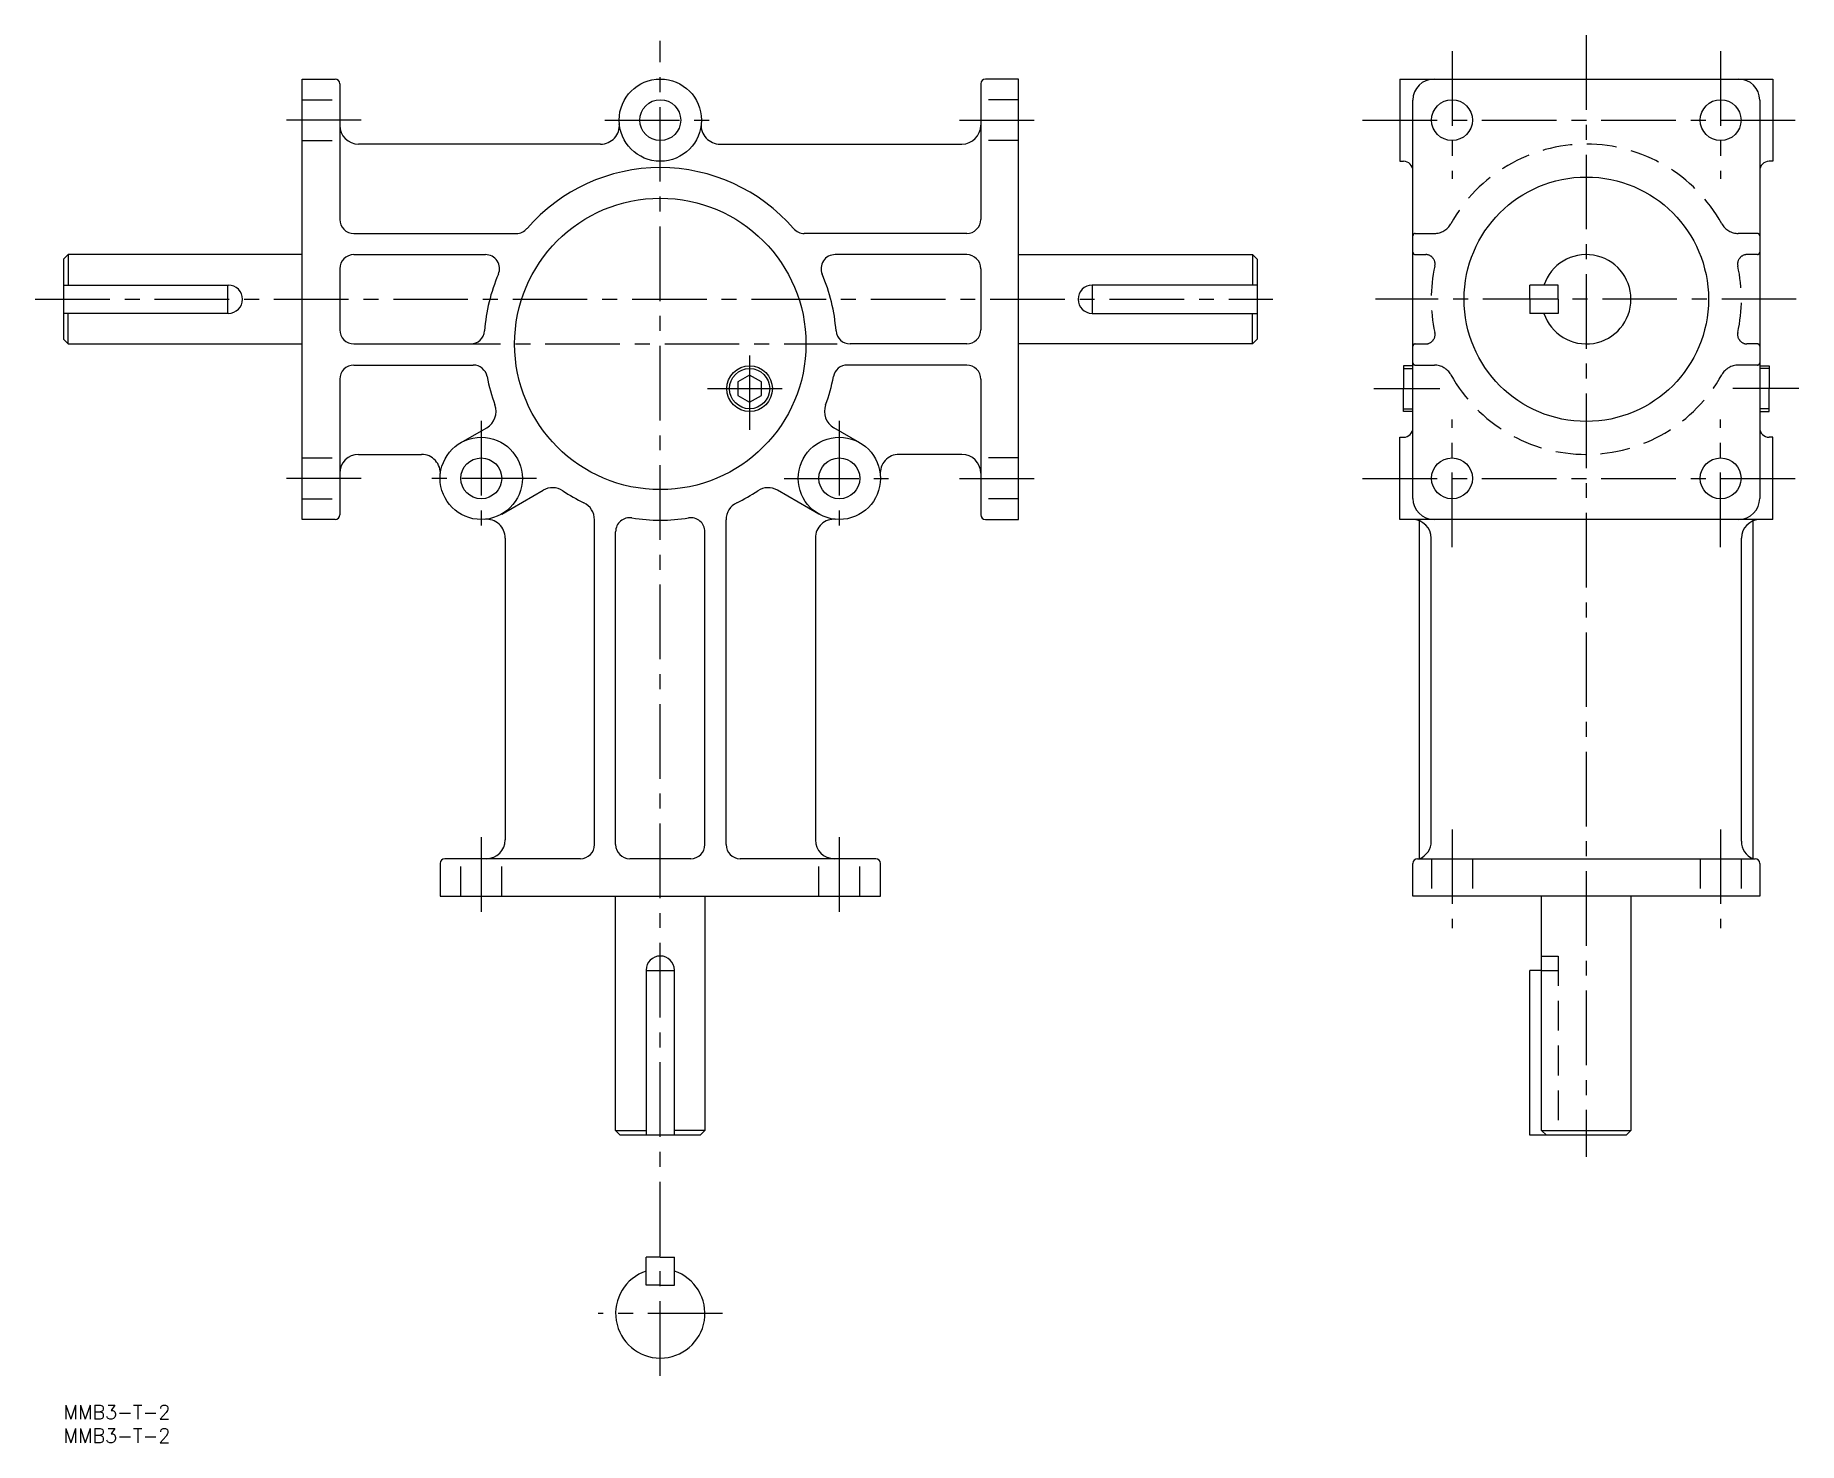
# Model space of a CAD drawing. Extents: x -6 to 369, y -8 to 291.
import ezdxf

# ---------------------------------------------------------------- set-up
doc = ezdxf.new("R2010")
doc.units = 0
doc.header["$LTSCALE"] = 0.5
doc.linetypes.add('CENTER', pattern=[50.8, 31.75, -6.35, 6.35, -6.35])
doc.linetypes.add('DASHED', pattern=[19.05, 12.7, -6.35])
for name, color, linetype in [('MSM_CENTER', 1, 'CENTER'), ('MSM_CONTINUOUS', 7, 'CONTINUOUS'), ('MSM_DASHED', 4, 'DASHED'), ('MSM_NARROW', 5, 'CONTINUOUS'), ('MSM_PART_NUMBER', 7, 'CONTINUOUS')]:
    doc.layers.add(name, color=color, linetype=linetype)
doc.styles.get("Standard").update_dxf_attribs({"font": 'txt.shx', "height": 3, "bigfont": 'bigfont.shx'})

# ---------------------------------------------------------------- blocks, each defined once
blk = doc.blocks.new('*U35')
at = {"layer": 'MSM_PART_NUMBER'}
blk.add_text('MMB3-T-2', height=3, dxfattribs=at).set_placement((0, -3))
blk = doc.blocks.new('*U36')
at = {"layer": 'MSM_PART_NUMBER'}
blk.add_text('MMB3-T-2', height=3, dxfattribs=at).set_placement((0, -8))

msp = doc.modelspace()

# ---------------------------------------------------------------- linework, layer by layer
at = {"layer": 'MSM_CENTER'}
for p, q in [((127, 6.25), (127, 290.17)), ((324.05, 291.38), (324.05, 52.78)), ((295.47, 287.98), (295.47, 260.83)), ((352.63, 287.98), (352.63, 260.83)), ((63.35, 273.33), (45.02, 273.33)), ((115.18, 273.33), (138.91, 273.33)), ((190.65, 273.33), (208.98, 273.33)), ((276.44, 273.33), (368.74, 273.33)), ((-6, 235.23), (257.38, 235.23)), ((368.74, 235.23), (279.18, 235.23)), ((77.14, 225.73), (164.66, 225.73)), ((146.01, 223.3), (146.01, 207.49)), ((137.04, 216.22), (154.23, 216.22)), ((278.86, 216.22), (292.86, 216.22)), ((369.25, 216.22), (355.25, 216.22)), ((88.9, 209.35), (88.9, 185.93)), ((165.1, 209.35), (165.1, 185.93)), ((295.47, 182.48), (295.47, 209.63)), ((352.63, 182.48), (352.63, 209.63)), ((63.35, 197.13), (45.02, 197.13)), ((100.64, 197.13), (76.32, 197.13)), ((153.36, 197.13), (177.68, 197.13)), ((190.65, 197.13), (208.98, 197.13)), ((276.44, 197.13), (368.74, 197.13)), ((88.9, 120.78), (88.9, 102.45)), ((165.1, 120.78), (165.1, 102.45)), ((295.47, 122.47), (295.47, 101.42)), ((352.63, 122.47), (352.63, 101.42)), ((140.25, 19.5), (113.75, 19.5))]:
    msp.add_line(p, q, dxfattribs=at)
at = {"layer": 'MSM_CONTINUOUS'}
for p, q in [((50.8, 235.23), (50.8, 282.08)), ((50.8, 282.08), (57.8, 282.08)), ((203.2, 282.08), (196.2, 282.08)), ((203.2, 235.23), (203.2, 282.08)), ((284.36, 282.08), (363.74, 282.08)), ((284.36, 282.08), (284.36, 264.58)), ((363.74, 282.08), (363.74, 264.58)), ((58.8, 281.08), (58.8, 252.23)), ((195.2, 281.08), (195.2, 252.23)), ((287.15, 235.23), (287.15, 277.58)), ((360.95, 277.58), (360.95, 192.88)), ((114.3, 268.23), (62.8, 268.23)), ((139.7, 268.23), (191.2, 268.23)), ((284.36, 264.58), (285.15, 264.58)), ((363.74, 264.58), (362.95, 264.58)), ((61.8, 249.23), (96.37, 249.23)), ((192.2, 249.23), (157.63, 249.23)), ((1, 244.73), (0, 243.73)), ((1, 244.73), (1, 238.23)), ((50.8, 244.73), (1, 244.73)), ((61.8, 244.73), (89.79, 244.73)), ((192.2, 244.73), (164.21, 244.73)), ((203.2, 244.73), (253, 244.73)), ((253, 244.73), (253, 238.23)), ((253, 244.73), (254, 243.73)), ((0, 243.73), (0, 226.73)), ((58.8, 241.73), (58.8, 228.73)), ((195.2, 241.73), (195.2, 228.73)), ((254, 243.73), (254, 226.73)), ((0, 238.23), (35.1, 238.23)), ((35, 232.23), (35, 238.23)), ((254, 238.23), (219, 238.23)), ((219, 232.23), (219, 238.23)), ((318.05, 238.23), (312.05, 238.23)), ((312.05, 235.23), (312.05, 238.23)), ((318.05, 235.23), (318.05, 238.23)), ((50.8, 188.38), (50.8, 235.23)), ((203.2, 188.38), (203.2, 235.23)), ((287.15, 192.88), (287.15, 235.23)), ((312.05, 235.23), (312.05, 232.23)), ((318.05, 235.23), (318.05, 232.23)), ((35.1, 232.23), (0, 232.23)), ((1, 225.73), (1, 232.23)), ((218.9, 232.23), (254, 232.23)), ((253, 225.73), (253, 232.23)), ((318.05, 232.23), (312.05, 232.23)), ((1, 225.73), (0, 226.73)), ((1, 225.73), (50.8, 225.73)), ((61.8, 225.73), (86.61, 225.73)), ((192.2, 225.73), (167.39, 225.73)), ((253, 225.73), (203.2, 225.73)), ((253, 225.73), (254, 226.73)), ((58.8, 218.23), (58.8, 189.38)), ((61.8, 221.23), (87.2, 221.23)), ((146.01, 219.11), (143.51, 217.67)), ((143.51, 217.67), (143.51, 214.78)), ((148.51, 217.67), (146.01, 219.11)), ((148.51, 214.78), (148.51, 217.67)), ((192.2, 221.23), (166.8, 221.23)), ((195.2, 218.23), (195.2, 189.38)), ((285.15, 221.09), (285.15, 216.22)), ((287.15, 221.09), (285.15, 221.09)), ((360.95, 221.09), (362.95, 221.09)), ((362.95, 221.09), (362.95, 216.22)), ((143.51, 214.78), (146.01, 213.34)), ((146.01, 213.34), (148.51, 214.78)), ((285.15, 211.36), (285.15, 216.22)), ((362.95, 211.36), (362.95, 216.22)), ((287.15, 211.36), (285.15, 211.36)), ((360.95, 211.36), (362.95, 211.36)), ((84.52, 204.71), (90.06, 207.91)), ((169.47, 204.71), (163.94, 207.91)), ((284.36, 205.88), (285.15, 205.88)), ((284.36, 188.38), (284.36, 205.88)), ((363.74, 205.88), (362.95, 205.88)), ((363.74, 188.38), (363.74, 205.88)), ((62.8, 202.23), (76.2, 202.23)), ((191.2, 202.23), (177.8, 202.23)), ((93.27, 189.55), (102.05, 194.62)), ((160.72, 189.55), (151.95, 194.62)), ((57.8, 188.38), (50.8, 188.38)), ((113, 119.23), (113, 188.34)), ((141, 119.23), (141, 188.34)), ((196.2, 188.38), (203.2, 188.38)), ((363.74, 188.38), (284.36, 188.38)), ((288.55, 116.23), (288.55, 188.38)), ((359.55, 116.23), (359.55, 188.38)), ((94, 184.43), (94, 120.23)), ((117.5, 119.23), (117.5, 185.76)), ((136.5, 119.23), (136.5, 185.76)), ((160, 184.43), (160, 120.23)), ((291.05, 119.94), (291.05, 184.38)), ((357.05, 119.94), (357.05, 184.38)), ((80.15, 115.23), (80.15, 108.23)), ((110, 116.23), (81.15, 116.23)), ((133.5, 116.23), (120.5, 116.23)), ((172.85, 116.23), (144, 116.23)), ((173.85, 108.23), (173.85, 115.23)), ((287.15, 108.23), (287.15, 115.23)), ((288.15, 116.23), (359.95, 116.23)), ((360.95, 115.23), (360.95, 108.23)), ((80.15, 108.23), (127, 108.23)), ((117.5, 58.43), (117.5, 108.23)), ((127, 108.23), (173.85, 108.23)), ((136.5, 108.23), (136.5, 58.43)), ((360.95, 108.23), (287.15, 108.23)), ((314.55, 58.43), (314.55, 108.23)), ((333.55, 108.23), (333.55, 58.43)), ((124, 92.43), (124, 57.43)), ((124, 92.43), (130, 92.43)), ((130, 57.43), (130, 92.43)), ((314.55, 92.43), (312.05, 92.43)), ((312.05, 57.43), (312.05, 92.43)), ((117.5, 58.43), (124, 58.43)), ((117.5, 58.43), (118.5, 57.43)), ((135.5, 57.43), (118.5, 57.43)), ((136.5, 58.43), (130, 58.43)), ((136.5, 58.43), (135.5, 57.43)), ((315.55, 57.43), (312.05, 57.43)), ((314.55, 58.43), (333.55, 58.43)), ((314.55, 58.43), (315.55, 57.43)), ((332.55, 57.43), (315.55, 57.43)), ((333.55, 58.43), (332.55, 57.43)), ((124, 25.5), (124, 31.5)), ((127, 31.5), (124, 31.5)), ((127, 31.5), (130, 31.5)), ((130, 25.5), (130, 31.5)), ((127, 25.5), (124, 25.5)), ((127, 25.5), (130, 25.5))]:
    msp.add_line(p, q, dxfattribs=at)
for centre, radius in [((127, 273.33), 8.75), ((127, 273.33), 4.35), ((295.47, 273.33), 4.35), ((352.63, 273.33), 4.35), ((324.05, 235.23), 26), ((127, 225.73), 31), ((146.01, 216.22), 4.86), ((88.9, 197.13), 8.75), ((165.1, 197.13), 8.75), ((88.9, 197.13), 4.35), ((165.1, 197.13), 4.35), ((295.47, 197.13), 4.35), ((295.47, 197.13), 4.35), ((352.63, 197.13), 4.35)]:
    msp.add_circle(centre, radius, dxfattribs=at)
for centre, radius, start, end in [((57.8, 281.08), 1, 0, 90), ((196.2, 281.08), 1, 90, 180), ((291.65, 277.58), 4.5, 90, 180), ((356.45, 277.58), 4.5, 0, 90), ((62.8, 272.23), 4, 180, 270), ((114.3, 272.23), 4, 270, 4.9493), ((139.7, 272.23), 4, 175.0507, 270), ((191.2, 272.23), 4, 270, 0), ((127, 225.73), 37.5, 40.8682, 139.1318), ((285.15, 262.58), 2, 0, 90), ((362.95, 262.58), 2, 90, 180), ((61.8, 252.23), 3, 180, 270), ((192.2, 252.23), 3, 270, 0), ((96.37, 252.23), 3, 270, 319.1318), ((157.63, 252.23), 3, 220.8682, 270), ((61.8, 241.73), 3, 90, 180), ((89.79, 241.73), 3, 336.7302, 90), ((164.21, 241.73), 3, 90, 203.2698), ((192.2, 241.73), 3, 0, 90), ((324.05, 235.23), 9.5, 198.4085, 161.5915), ((127, 225.73), 37.5, 156.7302, 175.752), ((127, 225.73), 37.5, 156.7302, 175.752), ((127, 225.73), 37.5, 4.248, 23.2698), ((35.1, 235.23), 3, 0, 90), ((218.9, 235.23), 3, 90, 180), ((35.1, 235.23), 3, 270, 0), ((218.9, 235.23), 3, 180, 270), ((61.8, 228.73), 3, 180, 270), ((86.61, 228.73), 3, 270, 355.752), ((167.39, 228.73), 3, 184.248, 270), ((192.2, 228.73), 3, 270, 0), ((61.8, 218.23), 3, 90, 180), ((87.2, 218.23), 3, 10.6719, 90), ((127, 225.73), 37.5, 190.6719, 200.2449), ((127, 225.73), 37.5, 339.7551, 349.3281), ((166.8, 218.23), 3, 90, 169.3281), ((192.2, 218.23), 3, 0, 90), ((88.06, 211.37), 4, 300, 20.2449), ((165.94, 211.37), 4, 159.7551, 240), ((285.15, 207.88), 2, 270, 0), ((362.95, 207.88), 2, 180, 270), ((62.8, 198.23), 4, 90, 180), ((76.2, 198.23), 4, 355.0507, 90), ((177.8, 198.23), 4, 90, 184.9493), ((191.2, 198.23), 4, 0, 90), ((104.05, 191.15), 4, 56.4246, 120), ((149.95, 191.15), 4, 60, 123.5754), ((127, 225.73), 37.5, 236.4246, 244.2952), ((109, 188.34), 4, 0, 64.2952), ((145, 188.34), 4, 115.7048, 180), ((127, 225.73), 37.5, 295.7048, 303.5754), ((291.65, 192.88), 4.5, 180, 270), ((356.45, 192.88), 4.5, 270, 0), ((57.8, 189.38), 1, 270, 0), ((90, 184.43), 4, 0, 94.9493), ((120.5, 185.76), 3, 80.7644, 180), ((127, 225.73), 37.5, 260.7644, 279.2356), ((133.5, 185.76), 3, 0, 99.2356), ((164, 184.43), 4, 85.0507, 180), ((196.2, 189.38), 1, 180, 270), ((287.05, 184.38), 4, 0, 90), ((361.05, 184.38), 4, 90, 180), ((90, 120.23), 4, 270, 0), ((164, 120.23), 4, 180, 270), ((110, 119.23), 3, 270, 0), ((120.5, 119.23), 3, 180, 270), ((133.5, 119.23), 3, 270, 0), ((144, 119.23), 3, 180, 270), ((287.05, 119.94), 4, 292.0243, 0), ((361.05, 119.94), 4, 180, 247.9757), ((81.15, 115.23), 1, 90, 180), ((172.85, 115.23), 1, 0, 90), ((288.15, 115.23), 1, 90, 180), ((359.95, 115.23), 1, 0, 90), ((127, 92.53), 3, 90, 180), ((127, 92.53), 3, 0, 90), ((127, 19.5), 9.5, 108.4085, 71.5915)]:
    msp.add_arc(centre, radius, start, end, dxfattribs=at)
at = {"layer": 'MSM_DASHED'}
for p, q in [((50.8, 277.68), (58.8, 277.68)), ((203.2, 277.68), (195.2, 277.68)), ((50.8, 268.98), (58.8, 268.98)), ((203.2, 268.98), (195.2, 268.98)), ((287.65, 249.23), (291.73, 249.23)), ((360.45, 249.23), (356.38, 249.23)), ((287.65, 244.73), (289.87, 244.73)), ((360.45, 244.73), (358.24, 244.73)), ((287.65, 225.73), (289.87, 225.73)), ((360.45, 225.73), (358.24, 225.73)), ((287.65, 221.23), (291.73, 221.23)), ((360.45, 221.23), (356.38, 221.23)), ((50.8, 201.48), (58.8, 201.48)), ((203.2, 201.48), (195.2, 201.48)), ((50.8, 192.78), (58.8, 192.78)), ((203.2, 192.78), (195.2, 192.78)), ((84.55, 108.23), (84.55, 116.23)), ((93.25, 108.23), (93.25, 116.23)), ((160.75, 108.23), (160.75, 116.23)), ((169.45, 108.23), (169.45, 116.23)), ((291.12, 116.23), (291.12, 108.23)), ((299.82, 116.23), (299.82, 108.23)), ((348.28, 116.23), (348.28, 108.23)), ((356.98, 116.23), (356.98, 108.23)), ((314.55, 95.53), (318.05, 95.53)), ((318.05, 95.53), (318.05, 57.43)), ((314.55, 92.43), (318.05, 92.43))]:
    msp.add_line(p, q, dxfattribs=at)
for centre, radius, start, end in [((324.05, 235.23), 33, 29.1099, 150.8901), ((287.65, 248.73), 0.5, 90, 180), ((291.73, 253.23), 4, 270, 330.8901), ((356.38, 253.23), 4, 209.1099, 270), ((360.45, 248.73), 0.5, 0, 90), ((287.65, 245.23), 0.5, 180, 270), ((289.87, 242.73), 2, 347.6264, 90), ((358.24, 242.73), 2, 90, 192.3736), ((360.45, 245.23), 0.5, 270, 0), ((324.05, 235.23), 33, 167.6264, 192.3736), ((324.05, 235.23), 33, 347.6264, 12.3736), ((287.65, 225.23), 0.5, 90, 180), ((289.87, 227.73), 2, 270, 12.3736), ((358.24, 227.73), 2, 167.6264, 270), ((360.45, 225.23), 0.5, 0, 90), ((287.65, 221.73), 0.5, 180, 270), ((360.45, 221.73), 0.5, 270, 0), ((291.73, 217.23), 4, 29.1099, 90), ((324.05, 235.23), 33, 209.1099, 330.8901), ((356.38, 217.23), 4, 90, 150.8901)]:
    msp.add_arc(centre, radius, start, end, dxfattribs=at)
at = {"layer": 'MSM_NARROW'}
for p, q in [((285.15, 220.51), (287.15, 220.51)), ((362.95, 220.51), (360.95, 220.51)), ((285.15, 211.94), (287.15, 211.94)), ((362.95, 211.94), (360.95, 211.94))]:
    msp.add_line(p, q, dxfattribs=at)
msp.add_circle((146.01, 216.22), 4.28, dxfattribs=at)

# ---------------------------------------------------------------- block references
at = {"layer": 'MSM_CONTINUOUS'}
for name in ['*U35', '*U36']:
    msp.add_blockref(name, (0, 0), dxfattribs=at)

doc.saveas('drawing.dxf')
